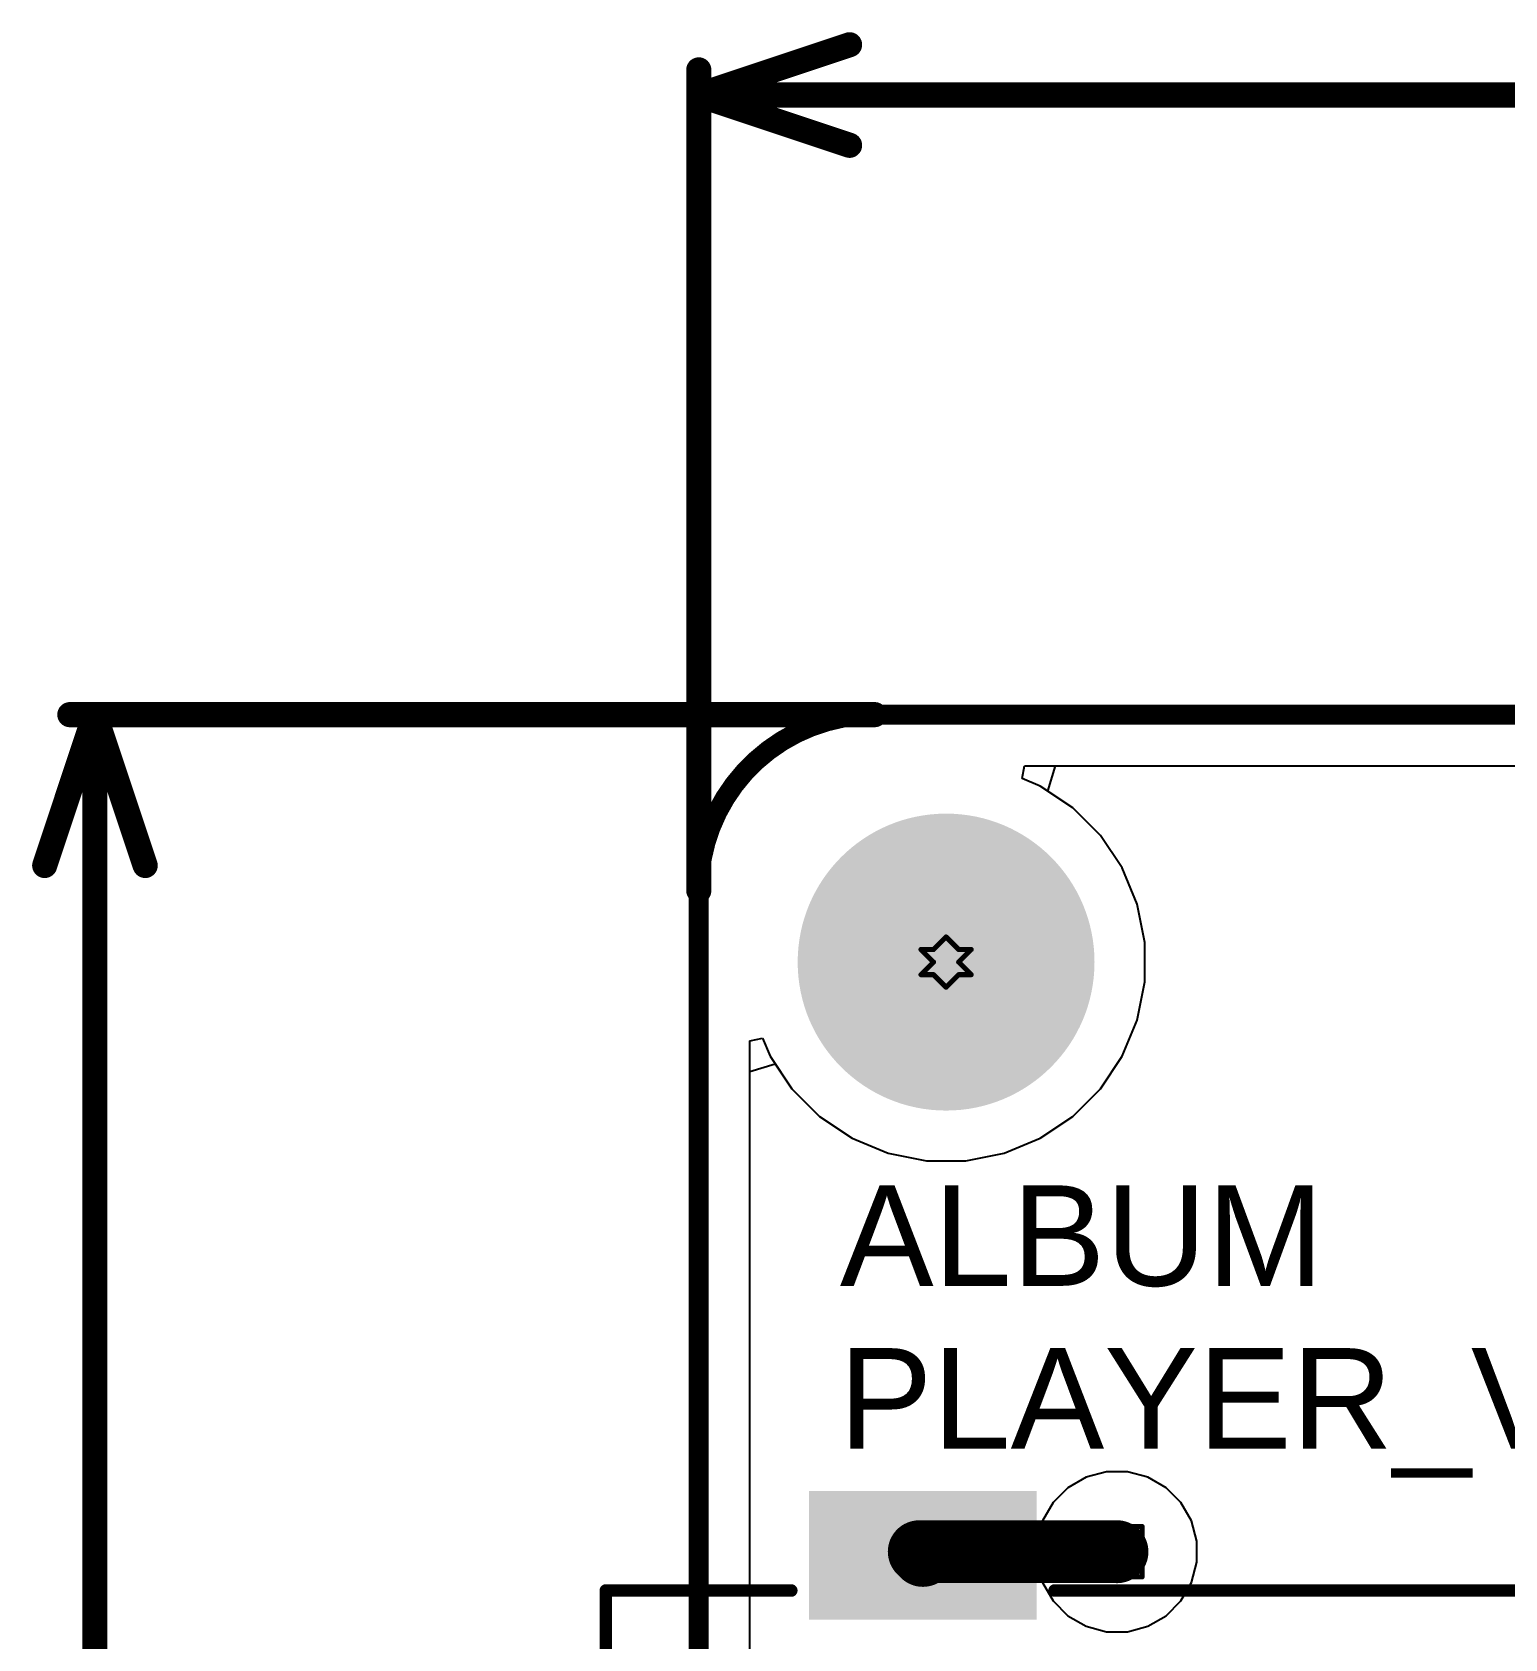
# Model space of a CAD drawing. Header units: inches. Extents: x -9 to 196, y -9 to 68.
# Drawn here: x -9.24 to 5.65, y 20.66 to 36.9 of the extents above; entities that cross this region are included whole.
import ezdxf

# ---------------------------------------------------------------- set-up
doc = ezdxf.new("R2010")
doc.units = ezdxf.units.IN
for name, color, linetype in [('Board Outline', 216, 'Continuous'), ('Bottom Layer', 5, 'Continuous'), ('Bottom Solder', 6, 'Continuous'), ('Dimension', 6, 'Continuous'), ('Drill Drawing', 1, 'Continuous'), ('Ground', 16, 'Continuous'), ('Pad Holes', 156, 'Continuous'), ('Power 3V3', 76, 'Continuous'), ('Top Layer', 1, 'Continuous'), ('Top Overlay', 2, 'Continuous'), ('Top Paste', 8, 'Continuous'), ('Top Solder', 216, 'Continuous'), ('Via Holes', 16, 'Continuous')]:
    doc.layers.add(name, color=color, linetype=linetype)
doc.styles.add('Arial', font='', dxfattribs={"height": 0.2})
doc.styles.get('Arial').set_extended_font_data('Arial')

# ---------------------------------------------------------------- blocks, each defined once
blk = doc.blocks.new('GT_TF003_H0185_01_28')
at = {"layer": 'Top Layer'}
blk.add_hatch(color=1, dxfattribs=at).paths.add_polyline_path([(-8.35, -6.2), (-8.35, -4), (-7.15, -4), (-7.15, -6.2)])
at = {"layer": 'Top Paste'}
blk.add_hatch(color=8, dxfattribs=at).paths.add_polyline_path([(-8.35, -6.2), (-8.35, -4), (-7.15, -4), (-7.15, -6.2)])
at = {"layer": 'Top Solder'}
blk.add_hatch(color=216, dxfattribs=at).paths.add_polyline_path([(-8.401, -6.251), (-8.401, -3.949), (-7.099, -3.949), (-7.099, -6.251)])
at = {"layer": 'Top Overlay'}
for points in [[(-7.395, -3.769, 0.127, 0.127, 0), (-7.395, 3.519, 0.127, 0.127, 0)], [(-7.395, -8.305, 0.127, 0.127, 0), (-7.395, -6.431, 0.127, 0.127, 0)], [(1.203, -8.305, 0.127, 0.127, 0), (-7.36, -8.305, 0.127, 0.127, 0)]]:
    blk.add_lwpolyline(points, format="xyseb", dxfattribs=at)
for points in [[(-7.427, -3.769, 0.0635, 0.0635, 1), (-7.363, -3.769, 0.0635, 0.0635, 1)], [(-7.427, -6.431, 0.0635, 0.0635, 1), (-7.363, -6.431, 0.0635, 0.0635, 1)], [(-7.427, -8.305, 0.0635, 0.0635, 1), (-7.363, -8.305, 0.0635, 0.0635, 1)], [(-7.392, -8.305, 0.0635, 0.0635, 1), (-7.328, -8.305, 0.0635, 0.0635, 1)]]:
    blk.add_lwpolyline(points, format="xyseb", close=True, dxfattribs=at)

msp = doc.modelspace()

# ---------------------------------------------------------------- hatches: boundary and pattern name
at = {"layer": 'Bottom Layer'}
h = msp.add_hatch(color=5, dxfattribs=at)
edge = h.paths.add_edge_path()
edge.add_arc((1.727, 21.543), 0.3, 0, 360)
at = {"layer": 'Bottom Solder'}
h = msp.add_hatch(color=6, dxfattribs=at)
edge = h.paths.add_edge_path()
edge.add_arc((0, 27.5), 0.102, 0, 360)
at = {"layer": 'Ground'}
h = msp.add_hatch(color=16, dxfattribs=at)
edge = h.paths.add_edge_path()
edge.add_arc((1.727, 21.543), 0.3, 0, 360)
at = {"layer": 'Pad Holes'}
h = msp.add_hatch(color=7, dxfattribs=at)
edge = h.paths.add_edge_path()
edge.add_arc((0, 27.5), 1.5, 0, 360)
at = {"layer": 'Power 3V3'}
h = msp.add_hatch(color=76, dxfattribs=at)
edge = h.paths.add_edge_path()
edge.add_arc((1.727, 21.543), 0.3, 0, 360)
at = {"layer": 'Top Layer'}
h = msp.add_hatch(color=1, dxfattribs=at)
edge = h.paths.add_edge_path()
edge.add_arc((1.727, 21.543), 0.3, 0, 360)
at = {"layer": 'Top Solder'}
h = msp.add_hatch(color=216, dxfattribs=at)
edge = h.paths.add_edge_path()
edge.add_arc((0, 27.5), 0.102, 0, 360)
at = {"layer": 'Via Holes'}
h = msp.add_hatch(color=7, dxfattribs=at)
edge = h.paths.add_edge_path()
edge.add_arc((1.727, 21.543), 0.15, 0, 360)

# ---------------------------------------------------------------- linework, layer by layer
at = {"layer": 'Board Outline'}
for points in [[(-2.5, 28.222, 0.203, 0.203, -0.414214), (-0.722, 30, 0.203, 0.203, 0)], [(-0.722, 30, 0.203, 0.203, 0), (52.722, 30, 0.203, 0.203, 0)], [(-2.5, -0.722, 0.203, 0.203, 0), (-2.5, 28.222, 0.203, 0.203, 0)]]:
    msp.add_lwpolyline(points, format="xyseb", dxfattribs=at)
for points in [[(-0.773, 30, 0.102, 0.102, 1), (-0.671, 30, 0.102, 0.102, 1)], [(-0.773, 30, 0.102, 0.102, 1), (-0.671, 30, 0.102, 0.102, 1)], [(-2.551, 28.222, 0.102, 0.102, 1), (-2.449, 28.222, 0.102, 0.102, 1)], [(-2.551, 28.222, 0.102, 0.102, 1), (-2.449, 28.222, 0.102, 0.102, 1)]]:
    msp.add_lwpolyline(points, format="xyseb", close=True, dxfattribs=at)
at = {"layer": 'Bottom Layer'}
for p, q in [((0.769, 29.355), (0.794, 29.482)), ((0.794, 29.482), (21.386, 29.482)), ((0.951, 29.279), (0.769, 29.355)), ((1.28, 29.06), (0.951, 29.279)), ((1.56, 28.78), (1.28, 29.06)), ((1.779, 28.451), (1.56, 28.78)), ((1.931, 28.086), (1.779, 28.451)), ((2.008, 27.698), (1.931, 28.086)), ((2.008, 27.302), (2.008, 27.698)), ((1.931, 26.914), (2.008, 27.302)), ((1.779, 26.549), (1.931, 26.914)), ((-1.982, 26.706), (-1.855, 26.731)), ((-1.982, 0.794), (-1.982, 26.706)), ((-1.855, 26.731), (-1.779, 26.549)), ((-1.779, 26.549), (-1.56, 26.22)), ((1.56, 26.22), (1.779, 26.549)), ((-1.56, 26.22), (-1.28, 25.94)), ((1.28, 25.94), (1.56, 26.22)), ((-1.28, 25.94), (-0.951, 25.721)), ((0.951, 25.721), (1.28, 25.94)), ((-0.951, 25.721), (-0.586, 25.569)), ((0.586, 25.569), (0.951, 25.721)), ((-0.586, 25.569), (-0.198, 25.492)), ((-0.198, 25.492), (0.198, 25.492)), ((0.198, 25.492), (0.586, 25.569))]:
    msp.add_line(p, q, dxfattribs=at)
at = {"layer": 'Dimension'}
for points in [[(-2.5, 36.26, 0.254, 0.254, 0), (-0.976, 36.768, 0.254, 0.254, 0)], [(-2.5, 28.222, 0.254, 0.254, 0), (-2.5, 36.514, 0.254, 0.254, 0)], [(-2.5, 36.26, 0.254, 0.254, 0), (-0.976, 35.752, 0.254, 0.254, 0)], [(-2.5, 36.26, 0.254, 0.254, 0), (20.236, 36.26, 0.254, 0.254, 0)], [(-9.111, 28.476, 0.254, 0.254, 0), (-8.603, 30, 0.254, 0.254, 0)], [(-8.857, 30, 0.254, 0.254, 0), (-0.722, 30, 0.254, 0.254, 0)], [(-8.603, 30, 0.254, 0.254, 0), (-8.095, 28.476, 0.254, 0.254, 0)], [(-8.603, 18.701, 0.254, 0.254, 0), (-8.603, 30, 0.254, 0.254, 0)]]:
    msp.add_lwpolyline(points, format="xyseb", dxfattribs=at)
for points in [[(-1.039, 36.768, 0.127, 0.127, 1), (-0.912, 36.768, 0.127, 0.127, 1)], [(-2.563, 36.514, 0.127, 0.127, 1), (-2.436, 36.514, 0.127, 0.127, 1)], [(-2.563, 36.26, 0.127, 0.127, 1), (-2.436, 36.26, 0.127, 0.127, 1)], [(-2.563, 36.26, 0.127, 0.127, 1), (-2.436, 36.26, 0.127, 0.127, 1)], [(-2.563, 36.26, 0.127, 0.127, 1), (-2.436, 36.26, 0.127, 0.127, 1)], [(-1.039, 35.752, 0.127, 0.127, 1), (-0.912, 35.752, 0.127, 0.127, 1)], [(-8.92, 30, 0.127, 0.127, 1), (-8.793, 30, 0.127, 0.127, 1)], [(-8.666, 30, 0.127, 0.127, 1), (-8.539, 30, 0.127, 0.127, 1)], [(-8.666, 30, 0.127, 0.127, 1), (-8.539, 30, 0.127, 0.127, 1)], [(-8.666, 30, 0.127, 0.127, 1), (-8.539, 30, 0.127, 0.127, 1)], [(-0.785, 30, 0.127, 0.127, 1), (-0.658, 30, 0.127, 0.127, 1)], [(-9.174, 28.476, 0.127, 0.127, 1), (-9.047, 28.476, 0.127, 0.127, 1)], [(-8.158, 28.476, 0.127, 0.127, 1), (-8.031, 28.476, 0.127, 0.127, 1)], [(-2.563, 28.222, 0.127, 0.127, 1), (-2.436, 28.222, 0.127, 0.127, 1)]]:
    msp.add_lwpolyline(points, format="xyseb", close=True, dxfattribs=at)
at = {"layer": 'Drill Drawing'}
for points in [[(-0.127, 27.627, 0.0508, 0.0508, 0), (0, 27.754, 0.0508, 0.0508, 0)], [(0, 27.754, 0.0508, 0.0508, 0), (0.127, 27.627, 0.0508, 0.0508, 0)], [(-0.254, 27.627, 0.0508, 0.0508, 0), (-0.127, 27.5, 0.0508, 0.0508, 0)], [(-0.254, 27.627, 0.0508, 0.0508, 0), (-0.127, 27.627, 0.0508, 0.0508, 0)], [(0.127, 27.627, 0.0508, 0.0508, 0), (0.254, 27.627, 0.0508, 0.0508, 0)], [(0.127, 27.5, 0.0508, 0.0508, 0), (0.254, 27.627, 0.0508, 0.0508, 0)], [(-0.254, 27.373, 0.0508, 0.0508, 0), (-0.127, 27.5, 0.0508, 0.0508, 0)], [(0.127, 27.5, 0.0508, 0.0508, 0), (0.254, 27.373, 0.0508, 0.0508, 0)], [(-0.254, 27.373, 0.0508, 0.0508, 0), (-0.127, 27.373, 0.0508, 0.0508, 0)], [(-0.127, 27.373, 0.0508, 0.0508, 0), (0, 27.246, 0.0508, 0.0508, 0)], [(0, 27.246, 0.0508, 0.0508, 0), (0.127, 27.373, 0.0508, 0.0508, 0)], [(0.127, 27.373, 0.0508, 0.0508, 0), (0.254, 27.373, 0.0508, 0.0508, 0)], [(1.473, 21.797, 0.0508, 0.0508, 0), (1.981, 21.797, 0.0508, 0.0508, 0)], [(1.473, 21.289, 0.0508, 0.0508, 0), (1.473, 21.797, 0.0508, 0.0508, 0)], [(1.981, 21.289, 0.0508, 0.0508, 0), (1.981, 21.797, 0.0508, 0.0508, 0)], [(1.473, 21.289, 0.0508, 0.0508, 0), (1.981, 21.289, 0.0508, 0.0508, 0)]]:
    msp.add_lwpolyline(points, format="xyseb", dxfattribs=at)
for points in [[(-0.013, 27.754, 0.0254, 0.0254, 1), (0.013, 27.754, 0.0254, 0.0254, 1)], [(-0.013, 27.754, 0.0254, 0.0254, 1), (0.013, 27.754, 0.0254, 0.0254, 1)], [(-0.267, 27.627, 0.0254, 0.0254, 1), (-0.241, 27.627, 0.0254, 0.0254, 1)], [(-0.267, 27.627, 0.0254, 0.0254, 1), (-0.241, 27.627, 0.0254, 0.0254, 1)], [(-0.14, 27.627, 0.0254, 0.0254, 1), (-0.114, 27.627, 0.0254, 0.0254, 1)], [(-0.14, 27.627, 0.0254, 0.0254, 1), (-0.114, 27.627, 0.0254, 0.0254, 1)], [(0.114, 27.627, 0.0254, 0.0254, 1), (0.14, 27.627, 0.0254, 0.0254, 1)], [(0.114, 27.627, 0.0254, 0.0254, 1), (0.14, 27.627, 0.0254, 0.0254, 1)], [(0.241, 27.627, 0.0254, 0.0254, 1), (0.267, 27.627, 0.0254, 0.0254, 1)], [(0.241, 27.627, 0.0254, 0.0254, 1), (0.267, 27.627, 0.0254, 0.0254, 1)], [(-0.14, 27.5, 0.0254, 0.0254, 1), (-0.114, 27.5, 0.0254, 0.0254, 1)], [(-0.14, 27.5, 0.0254, 0.0254, 1), (-0.114, 27.5, 0.0254, 0.0254, 1)], [(0.114, 27.5, 0.0254, 0.0254, 1), (0.14, 27.5, 0.0254, 0.0254, 1)], [(0.114, 27.5, 0.0254, 0.0254, 1), (0.14, 27.5, 0.0254, 0.0254, 1)], [(-0.267, 27.373, 0.0254, 0.0254, 1), (-0.241, 27.373, 0.0254, 0.0254, 1)], [(-0.267, 27.373, 0.0254, 0.0254, 1), (-0.241, 27.373, 0.0254, 0.0254, 1)], [(-0.14, 27.373, 0.0254, 0.0254, 1), (-0.114, 27.373, 0.0254, 0.0254, 1)], [(-0.14, 27.373, 0.0254, 0.0254, 1), (-0.114, 27.373, 0.0254, 0.0254, 1)], [(-0.013, 27.246, 0.0254, 0.0254, 1), (0.013, 27.246, 0.0254, 0.0254, 1)], [(-0.013, 27.246, 0.0254, 0.0254, 1), (0.013, 27.246, 0.0254, 0.0254, 1)], [(0.114, 27.373, 0.0254, 0.0254, 1), (0.14, 27.373, 0.0254, 0.0254, 1)], [(0.114, 27.373, 0.0254, 0.0254, 1), (0.14, 27.373, 0.0254, 0.0254, 1)], [(0.241, 27.373, 0.0254, 0.0254, 1), (0.267, 27.373, 0.0254, 0.0254, 1)], [(0.241, 27.373, 0.0254, 0.0254, 1), (0.267, 27.373, 0.0254, 0.0254, 1)], [(1.46, 21.797, 0.0254, 0.0254, 1), (1.486, 21.797, 0.0254, 0.0254, 1)], [(1.46, 21.797, 0.0254, 0.0254, 1), (1.486, 21.797, 0.0254, 0.0254, 1)], [(1.968, 21.797, 0.0254, 0.0254, 1), (1.994, 21.797, 0.0254, 0.0254, 1)], [(1.968, 21.797, 0.0254, 0.0254, 1), (1.994, 21.797, 0.0254, 0.0254, 1)], [(1.46, 21.289, 0.0254, 0.0254, 1), (1.486, 21.289, 0.0254, 0.0254, 1)], [(1.46, 21.289, 0.0254, 0.0254, 1), (1.486, 21.289, 0.0254, 0.0254, 1)], [(1.968, 21.289, 0.0254, 0.0254, 1), (1.994, 21.289, 0.0254, 0.0254, 1)], [(1.968, 21.289, 0.0254, 0.0254, 1), (1.994, 21.289, 0.0254, 0.0254, 1)]]:
    msp.add_lwpolyline(points, format="xyseb", close=True, dxfattribs=at)
at = {"layer": 'Ground'}
for p, q in [((0.769, 29.355), (0.794, 29.482)), ((0.794, 29.482), (21.386, 29.482)), ((0.951, 29.279), (0.769, 29.355)), ((1.28, 29.06), (0.951, 29.279)), ((1.56, 28.78), (1.28, 29.06)), ((1.779, 28.451), (1.56, 28.78)), ((1.931, 28.086), (1.779, 28.451)), ((2.008, 27.698), (1.931, 28.086)), ((2.008, 27.302), (2.008, 27.698)), ((1.931, 26.914), (2.008, 27.302)), ((1.779, 26.549), (1.931, 26.914)), ((-1.982, 26.706), (-1.855, 26.731)), ((-1.982, 0.794), (-1.982, 26.706)), ((-1.855, 26.731), (-1.779, 26.549)), ((-1.779, 26.549), (-1.56, 26.22)), ((1.56, 26.22), (1.779, 26.549)), ((-1.56, 26.22), (-1.28, 25.94)), ((1.28, 25.94), (1.56, 26.22)), ((-1.28, 25.94), (-0.951, 25.721)), ((0.951, 25.721), (1.28, 25.94)), ((-0.951, 25.721), (-0.586, 25.569)), ((0.586, 25.569), (0.951, 25.721)), ((-0.586, 25.569), (-0.198, 25.492)), ((-0.198, 25.492), (0.198, 25.492)), ((0.198, 25.492), (0.586, 25.569))]:
    msp.add_line(p, q, dxfattribs=at)
at = {"layer": 'Power 3V3'}
for p, q in [((0.769, 29.355), (0.794, 29.482)), ((0.794, 29.482), (21.386, 29.482)), ((0.951, 29.279), (0.769, 29.355)), ((1.28, 29.06), (0.951, 29.279)), ((1.56, 28.78), (1.28, 29.06)), ((1.779, 28.451), (1.56, 28.78)), ((1.931, 28.086), (1.779, 28.451)), ((2.008, 27.698), (1.931, 28.086)), ((2.008, 27.302), (2.008, 27.698)), ((1.931, 26.914), (2.008, 27.302)), ((1.779, 26.549), (1.931, 26.914)), ((-1.982, 26.706), (-1.855, 26.731)), ((-1.982, 0.794), (-1.982, 26.706)), ((-1.855, 26.731), (-1.779, 26.549)), ((-1.779, 26.549), (-1.56, 26.22)), ((1.56, 26.22), (1.779, 26.549)), ((-1.56, 26.22), (-1.28, 25.94)), ((1.28, 25.94), (1.56, 26.22)), ((-1.28, 25.94), (-0.951, 25.721)), ((0.951, 25.721), (1.28, 25.94)), ((-0.951, 25.721), (-0.586, 25.569)), ((0.586, 25.569), (0.951, 25.721)), ((-0.586, 25.569), (-0.198, 25.492)), ((-0.198, 25.492), (0.198, 25.492)), ((0.198, 25.492), (0.586, 25.569)), ((1.415, 22.296), (1.231, 22.19)), ((1.621, 22.351), (1.415, 22.296)), ((1.834, 22.351), (1.621, 22.351)), ((2.039, 22.296), (1.834, 22.351)), ((2.223, 22.19), (2.039, 22.296)), ((1.231, 22.19), (1.081, 22.039)), ((2.374, 22.039), (2.223, 22.19)), ((1.081, 22.039), (0.974, 21.855)), ((2.48, 21.855), (2.374, 22.039)), ((0.974, 21.855), (0.919, 21.65)), ((2.535, 21.65), (2.48, 21.855)), ((0.919, 21.65), (0.919, 21.437)), ((2.535, 21.437), (2.535, 21.65)), ((0.919, 21.437), (0.974, 21.231)), ((2.48, 21.231), (2.535, 21.437)), ((0.974, 21.231), (1.081, 21.047)), ((2.374, 21.047), (2.48, 21.231)), ((1.081, 21.047), (1.231, 20.897)), ((2.223, 20.897), (2.374, 21.047)), ((1.231, 20.897), (1.415, 20.79)), ((1.415, 20.79), (1.621, 20.735)), ((1.834, 20.735), (2.039, 20.79)), ((2.039, 20.79), (2.223, 20.897)), ((1.621, 20.735), (1.834, 20.735))]:
    msp.add_line(p, q, dxfattribs=at)
at = {"layer": 'Top Layer'}
for p, q in [((1.028, 29.228), (1.105, 29.482)), ((1.105, 29.482), (19.226, 29.482)), ((1.28, 29.06), (1.028, 29.228)), ((1.56, 28.78), (1.28, 29.06)), ((1.779, 28.451), (1.56, 28.78)), ((1.931, 28.086), (1.779, 28.451)), ((2.008, 27.698), (1.931, 28.086)), ((2.008, 27.302), (2.008, 27.698)), ((1.931, 26.914), (2.008, 27.302)), ((1.779, 26.549), (1.931, 26.914)), ((-1.982, 26.395), (-1.728, 26.472)), ((-1.728, 26.472), (-1.56, 26.22)), ((1.56, 26.22), (1.779, 26.549)), ((-1.982, 1.105), (-1.982, 26.395)), ((-1.56, 26.22), (-1.28, 25.94)), ((1.28, 25.94), (1.56, 26.22)), ((-1.28, 25.94), (-0.951, 25.721)), ((0.951, 25.721), (1.28, 25.94)), ((-0.951, 25.721), (-0.586, 25.569)), ((0.586, 25.569), (0.951, 25.721)), ((-0.586, 25.569), (-0.198, 25.492)), ((-0.198, 25.492), (0.198, 25.492)), ((0.198, 25.492), (0.586, 25.569))]:
    msp.add_line(p, q, dxfattribs=at)
for points in [[(-0.271, 21.543, 0.635, 0.635, 0), (1.727, 21.543, 0.635, 0.635, 0)], [(-0.271, 21.543, 0.635, 0.635, 0), (-0.234, 21.506, 0.635, 0.635, 0)]]:
    msp.add_lwpolyline(points, format="xyseb", dxfattribs=at)
for points in [[(-0.43, 21.543, 0.318, 0.318, 1), (-0.113, 21.543, 0.318, 0.318, 1)], [(-0.43, 21.543, 0.318, 0.318, 1), (-0.113, 21.543, 0.318, 0.318, 1)], [(-0.393, 21.506, 0.318, 0.318, 1), (-0.075, 21.506, 0.318, 0.318, 1)], [(1.568, 21.543, 0.318, 0.318, 1), (1.886, 21.543, 0.318, 0.318, 1)]]:
    msp.add_lwpolyline(points, format="xyseb", close=True, dxfattribs=at)

# ---------------------------------------------------------------- block references
at = {"rotation": 270}
msp.add_blockref('GT_TF003_H0185_01_28', (4.866, 13.756), dxfattribs=at)

# ---------------------------------------------------------------- texts
at = {"layer": 'Top Overlay', "style": 'Arial'}
msp.add_text('ALBUM', height=1.016, rotation=360, dxfattribs=at).set_placement((-1.073, 24.229))
msp.add_text('PLAYER_V2.0', height=1.016, dxfattribs=at).set_placement((-1.084, 22.584))

doc.saveas('drawing.dxf')
